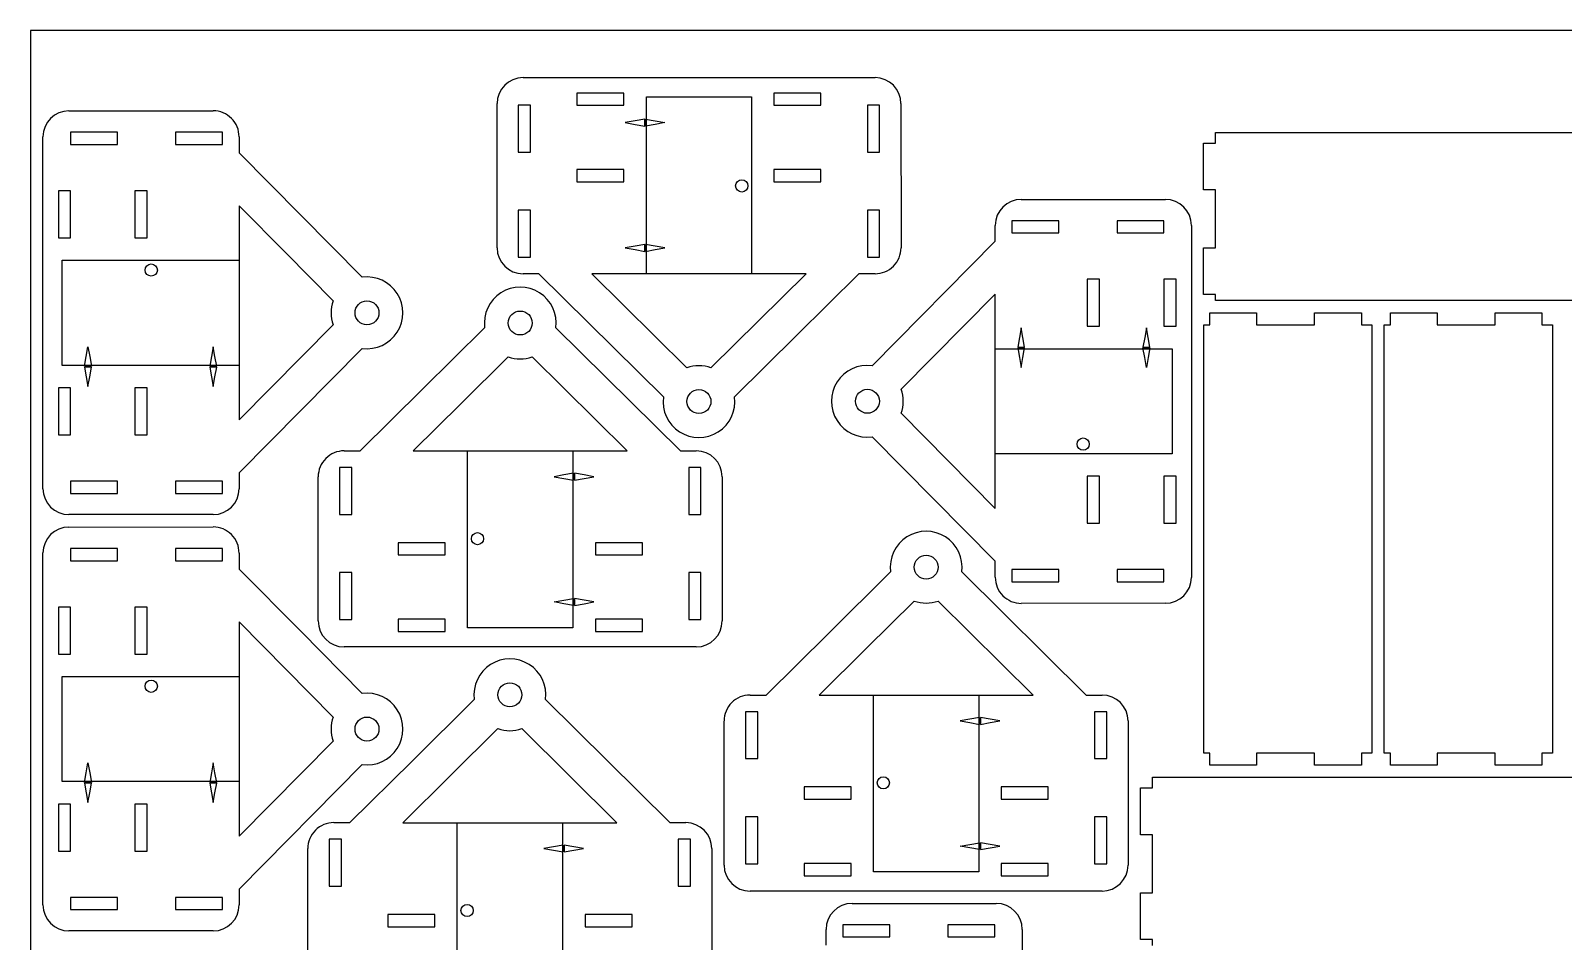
# Model space of a CAD drawing. Extents: x 0 to 1089, y 0 to 874.
# Drawn here: x 0 to 589, y 524 to 874 of the extents above; entities that cross this region are included whole.
import ezdxf

# ---------------------------------------------------------------- set-up
doc = ezdxf.new("R2010")
doc.units = 0
doc.header["$MEASUREMENT"] = 0
doc.layers.add('DEFAULT', color=1, linetype='Continuous')

msp = doc.modelspace()

# ---------------------------------------------------------------- linework, layer by layer
at = {"color": 5}
msp.add_lwpolyline([(0, 0), (1088.57, 0), (1088.57, 873.92), (0, 873.92)], close=True, dxfattribs=at)
at = {"layer": 'DEFAULT'}
for p, q in [((189.22, 855.85), (324.51, 855.85)), ((227.94, 849.94), (209.89, 849.94)), ((209.89, 849.94), (209.89, 845.24)), ((227.94, 845.24), (227.94, 849.94)), ((303.7, 849.94), (285.65, 849.94)), ((285.65, 849.94), (285.65, 845.24)), ((303.7, 845.24), (303.7, 849.94)), ((14.71, 843.1), (70.12, 843.13)), ((179.23, 790.46), (179.23, 845.87)), ((192.1, 845.32), (187.4, 845.32)), ((187.4, 845.32), (187.4, 827.27)), ((192.1, 827.27), (192.1, 845.32)), ((209.89, 845.24), (227.94, 845.24)), ((285.65, 845.24), (303.7, 845.24)), ((326.24, 845.32), (321.54, 845.32)), ((321.54, 845.32), (321.54, 827.27)), ((326.24, 827.27), (326.24, 845.32)), ((334.47, 845.87), (334.49, 790.46)), ((4.74, 697.85), (4.74, 833.14)), ((33.32, 834.88), (15.26, 834.88)), ((15.26, 834.88), (15.26, 830.18)), ((33.32, 830.18), (33.32, 834.88)), ((73.7, 834.88), (55.64, 834.88)), ((55.64, 834.88), (55.64, 830.18)), ((73.7, 830.18), (73.7, 834.88)), ((80.11, 833.12), (80.11, 826.96)), ((450.67, 812.73), (450.67, 830.7)), ((450.67, 830.7), (455.27, 830.7)), ((455.27, 830.7), (455.27, 834.8)), ((455.27, 834.8), (619.84, 834.8)), ((15.26, 830.18), (33.32, 830.18)), ((55.64, 830.18), (73.7, 830.18)), ((80.11, 826.96), (103.78, 803.05)), ((187.4, 827.27), (192.1, 827.27)), ((321.54, 827.27), (326.24, 827.27)), ((227.94, 820.51), (209.89, 820.51)), ((209.89, 820.51), (209.89, 815.81)), ((227.94, 815.81), (227.94, 820.51)), ((303.7, 820.51), (285.65, 820.51)), ((285.65, 820.51), (285.65, 815.81)), ((303.7, 815.81), (303.7, 820.51)), ((209.89, 815.81), (227.94, 815.81)), ((285.65, 815.81), (303.7, 815.81)), ((15.35, 812.33), (10.65, 812.33)), ((10.65, 812.33), (10.65, 794.28)), ((15.35, 794.28), (15.35, 812.33)), ((44.78, 812.33), (40.08, 812.33)), ((40.08, 812.33), (40.08, 794.28)), ((44.78, 794.28), (44.78, 812.33)), ((380.68, 809.04), (436.09, 809.04)), ((455.27, 812.73), (450.67, 812.73)), ((455.27, 790.43), (455.27, 812.73)), ((98.16, 788.34), (80.08, 806.61)), ((80.08, 806.61), (80.08, 724.32)), ((103.78, 803.05), (127.44, 779.14)), ((192.1, 804.94), (187.4, 804.94)), ((187.4, 804.94), (187.4, 786.89)), ((192.1, 786.89), (192.1, 804.94)), ((326.24, 804.94), (321.54, 804.94)), ((321.54, 804.94), (321.54, 786.89)), ((326.24, 786.89), (326.24, 804.94)), ((370.7, 792.96), (370.7, 799.05)), ((395.16, 800.87), (377.11, 800.87)), ((377.11, 800.87), (377.11, 796.17)), ((377.11, 796.17), (395.16, 796.17)), ((395.16, 796.17), (395.16, 800.87)), ((435.54, 800.87), (417.49, 800.87)), ((417.49, 800.87), (417.49, 796.17)), ((417.49, 796.17), (435.54, 796.17)), ((435.54, 796.17), (435.54, 800.87)), ((446.07, 799.05), (446.07, 663.76)), ((10.65, 794.28), (15.35, 794.28)), ((40.08, 794.28), (44.78, 794.28)), ((323.36, 745.13), (370.7, 792.96)), ((450.67, 772.46), (450.67, 790.43)), ((450.67, 790.43), (455.27, 790.43)), ((116.24, 770.07), (98.16, 788.34)), ((187.4, 786.89), (192.1, 786.89)), ((321.54, 786.89), (326.24, 786.89)), ((195.31, 780.48), (189.22, 780.48)), ((243.14, 733.14), (195.31, 780.48)), ((297.97, 780.5), (215.68, 780.5)), ((215.68, 780.5), (252.22, 744.34)), ((279.7, 762.42), (297.97, 780.5)), ((318.32, 780.48), (294.41, 756.81)), ((324.49, 780.48), (318.32, 780.48)), ((410.73, 778.38), (406.03, 778.38)), ((406.03, 778.38), (406.03, 760.33)), ((410.73, 760.33), (410.73, 778.38)), ((440.16, 778.38), (435.46, 778.38)), ((435.46, 778.38), (435.46, 760.33)), ((440.16, 760.33), (440.16, 778.38)), ((370.72, 772.59), (334.57, 736.05)), ((370.72, 690.3), (370.72, 772.59)), ((455.27, 772.46), (450.67, 772.46)), ((455.27, 770.13), (455.27, 772.46)), ((619.84, 770.13), (455.27, 770.13)), ((80.08, 724.32), (116.24, 760.85)), ((261.43, 744.34), (279.7, 762.42)), ((406.03, 760.33), (410.73, 760.33)), ((435.46, 760.33), (440.16, 760.33)), ((450.81, 596.23), (450.81, 760.8)), ((450.81, 760.8), (453.13, 760.8)), ((453.13, 760.8), (453.13, 765.4)), ((453.13, 765.4), (471.11, 765.4)), ((471.11, 765.4), (471.11, 760.8)), ((471.11, 760.8), (493.4, 760.8)), ((493.4, 760.8), (493.4, 765.4)), ((493.4, 765.4), (511.38, 765.4)), ((511.38, 765.4), (511.38, 760.8)), ((511.38, 760.8), (515.47, 760.8)), ((515.47, 760.8), (515.47, 596.23)), ((520.21, 596.23), (520.21, 760.8)), ((520.21, 760.8), (522.53, 760.8)), ((522.53, 760.8), (522.53, 765.4)), ((522.53, 765.4), (540.5, 765.4)), ((540.5, 765.4), (540.5, 760.8)), ((540.5, 760.8), (562.8, 760.8)), ((562.8, 760.8), (562.8, 765.4)), ((562.8, 765.4), (580.77, 765.4)), ((580.77, 765.4), (580.77, 760.8)), ((580.77, 760.8), (584.87, 760.8)), ((584.87, 760.8), (584.87, 596.23)), ((150.56, 736.06), (174.47, 759.73)), ((201.83, 759.73), (249.67, 712.4)), ((294.41, 756.81), (270.5, 733.14)), ((127.44, 751.78), (80.11, 703.94)), ((183.54, 748.53), (165.27, 730.45)), ((229.3, 712.37), (192.76, 748.53)), ((15.35, 736.57), (10.65, 736.57)), ((10.65, 736.57), (10.65, 718.52)), ((15.35, 718.52), (15.35, 736.57)), ((44.78, 736.57), (40.08, 736.57)), ((40.08, 736.57), (40.08, 718.52)), ((44.78, 718.52), (44.78, 736.57)), ((126.65, 712.4), (150.56, 736.06)), ((165.27, 730.45), (147, 712.37)), ((334.56, 726.84), (352.64, 708.57)), ((10.65, 718.52), (15.35, 718.52)), ((40.08, 718.52), (44.78, 718.52)), ((347.03, 693.86), (323.37, 717.77)), ((120.49, 712.4), (126.65, 712.4)), ((147, 712.37), (229.3, 712.37)), ((249.67, 712.4), (255.76, 712.4)), ((352.64, 708.57), (370.72, 690.3)), ((80.11, 703.94), (80.11, 697.85)), ((110.51, 647), (110.48, 702.41)), ((118.73, 705.99), (118.73, 687.93)), ((123.43, 705.99), (118.73, 705.99)), ((123.43, 687.93), (123.43, 705.99)), ((252.88, 705.99), (252.88, 687.93)), ((257.57, 705.99), (252.88, 705.99)), ((257.57, 687.93), (257.57, 705.99)), ((265.74, 702.42), (265.74, 647.01)), ((410.73, 702.62), (406.03, 702.62)), ((406.03, 702.62), (406.03, 684.57)), ((410.73, 684.57), (410.73, 702.62)), ((440.16, 702.62), (435.46, 702.62)), ((435.46, 702.62), (435.46, 684.57)), ((440.16, 684.57), (440.16, 702.62)), ((33.32, 700.73), (15.26, 700.73)), ((15.26, 700.73), (15.26, 696.04)), ((15.26, 696.04), (33.32, 696.04)), ((33.32, 696.04), (33.32, 700.73)), ((73.7, 700.73), (55.64, 700.73)), ((55.64, 700.73), (55.64, 696.04)), ((55.64, 696.04), (73.7, 696.04)), ((73.7, 696.04), (73.7, 700.73)), ((370.7, 669.95), (347.03, 693.86)), ((70.13, 687.87), (14.72, 687.87)), ((118.73, 687.93), (123.43, 687.93)), ((252.88, 687.93), (257.57, 687.93)), ((406.03, 684.57), (410.73, 684.57)), ((435.46, 684.57), (440.16, 684.57)), ((14.71, 683.11), (70.12, 683.13)), ((4.74, 537.86), (4.74, 673.15)), ((33.32, 674.88), (15.26, 674.88)), ((15.26, 674.88), (15.26, 670.18)), ((33.32, 670.18), (33.32, 674.88)), ((73.7, 674.88), (55.64, 674.88)), ((55.64, 674.88), (55.64, 670.18)), ((73.7, 670.18), (73.7, 674.88)), ((80.11, 673.13), (80.11, 666.96)), ((141.28, 677.07), (141.28, 672.37)), ((159.33, 677.07), (141.28, 677.07)), ((141.28, 672.37), (159.33, 672.37)), ((159.33, 672.37), (159.33, 677.07)), ((217.04, 677.07), (217.04, 672.37)), ((235.09, 677.07), (217.04, 677.07)), ((217.04, 672.37), (235.09, 672.37)), ((235.09, 672.37), (235.09, 677.07)), ((15.26, 670.18), (33.32, 670.18)), ((55.64, 670.18), (73.7, 670.18)), ((80.11, 666.96), (103.78, 643.05)), ((118.73, 665.61), (118.73, 647.55)), ((123.43, 665.61), (118.73, 665.61)), ((123.43, 647.55), (123.43, 665.61)), ((252.88, 665.61), (252.88, 647.55)), ((257.57, 665.61), (252.88, 665.61)), ((257.57, 647.55), (257.57, 665.61)), ((306.55, 642.21), (330.46, 665.87)), ((357.82, 665.88), (405.65, 618.54)), ((370.7, 663.78), (370.7, 669.95)), ((395.16, 666.73), (377.11, 666.73)), ((377.11, 666.73), (377.11, 662.03)), ((395.16, 662.03), (395.16, 666.73)), ((435.54, 666.73), (417.49, 666.73)), ((417.49, 666.73), (417.49, 662.03)), ((435.54, 662.03), (435.54, 666.73)), ((377.11, 662.03), (395.16, 662.03)), ((417.49, 662.03), (435.54, 662.03)), ((339.53, 654.68), (321.26, 636.6)), ((385.28, 618.52), (348.74, 654.67)), ((436.09, 653.8), (380.69, 653.78)), ((15.35, 652.34), (10.65, 652.34)), ((10.65, 652.34), (10.65, 634.29)), ((15.35, 634.29), (15.35, 652.34)), ((44.78, 652.34), (40.08, 652.34)), ((40.08, 652.34), (40.08, 634.29)), ((44.78, 634.29), (44.78, 652.34)), ((98.16, 628.34), (80.08, 646.61)), ((80.08, 646.61), (80.08, 564.32)), ((103.78, 643.05), (127.44, 619.14)), ((118.73, 647.55), (123.43, 647.55)), ((141.28, 647.64), (141.28, 642.94)), ((159.33, 647.64), (141.28, 647.64)), ((141.28, 642.94), (159.33, 642.94)), ((159.33, 642.94), (159.33, 647.64)), ((217.04, 647.64), (217.04, 642.94)), ((235.09, 647.64), (217.04, 647.64)), ((217.04, 642.94), (235.09, 642.94)), ((235.09, 642.94), (235.09, 647.64)), ((252.88, 647.55), (257.57, 647.55)), ((282.64, 618.54), (306.55, 642.21)), ((255.76, 637.03), (120.47, 637.03)), ((321.26, 636.6), (302.99, 618.52)), ((10.65, 634.29), (15.35, 634.29)), ((40.08, 634.29), (44.78, 634.29)), ((116.24, 610.07), (98.16, 628.34)), ((276.48, 618.54), (282.64, 618.54)), ((302.99, 618.52), (385.28, 618.52)), ((405.65, 618.54), (411.75, 618.54)), ((146.58, 593.15), (170.49, 616.82)), ((197.85, 616.82), (245.68, 569.49)), ((266.49, 553.15), (266.47, 608.55)), ((274.72, 612.13), (274.72, 594.08)), ((279.42, 612.13), (274.72, 612.13)), ((279.42, 594.08), (279.42, 612.13)), ((408.86, 612.13), (408.86, 594.08)), ((413.56, 612.13), (408.86, 612.13)), ((413.56, 594.08), (413.56, 612.13)), ((421.73, 608.56), (421.73, 553.15)), ((80.08, 564.32), (116.24, 600.86)), ((179.56, 605.62), (161.29, 587.54)), ((225.31, 569.46), (188.77, 605.62)), ((453.13, 596.23), (450.81, 596.23)), ((453.13, 591.63), (453.13, 596.23)), ((493.4, 596.23), (471.11, 596.23)), ((471.11, 596.23), (471.11, 591.63)), ((493.4, 591.63), (493.4, 596.23)), ((515.47, 596.23), (511.38, 596.23)), ((511.38, 596.23), (511.38, 591.63)), ((522.53, 596.23), (520.21, 596.23)), ((522.53, 591.63), (522.53, 596.23)), ((562.8, 596.23), (540.5, 596.23)), ((540.5, 596.23), (540.5, 591.63)), ((562.8, 591.63), (562.8, 596.23)), ((584.87, 596.23), (580.77, 596.23)), ((580.77, 596.23), (580.77, 591.63)), ((127.44, 591.78), (80.11, 543.95)), ((122.67, 569.49), (146.58, 593.15)), ((274.72, 594.08), (279.42, 594.08)), ((408.86, 594.08), (413.56, 594.08)), ((471.11, 591.63), (453.13, 591.63)), ((511.38, 591.63), (493.4, 591.63)), ((540.5, 591.63), (522.53, 591.63)), ((580.77, 591.63), (562.8, 591.63)), ((161.29, 587.54), (143.02, 569.46)), ((297.26, 583.21), (297.26, 578.51)), ((315.31, 583.21), (297.26, 583.21)), ((315.31, 578.51), (315.31, 583.21)), ((373.02, 583.21), (373.02, 578.51)), ((391.08, 583.21), (373.02, 583.21)), ((391.08, 578.51), (391.08, 583.21)), ((431.06, 582.8), (431.06, 586.9)), ((431.06, 586.9), (595.63, 586.9)), ((297.26, 578.51), (315.31, 578.51)), ((373.02, 578.51), (391.08, 578.51)), ((426.46, 564.83), (426.46, 582.8)), ((426.46, 582.8), (431.06, 582.8)), ((15.35, 576.58), (10.65, 576.58)), ((10.65, 576.58), (10.65, 558.53)), ((15.35, 558.53), (15.35, 576.58)), ((44.78, 576.58), (40.08, 576.58)), ((40.08, 576.58), (40.08, 558.53)), ((44.78, 558.53), (44.78, 576.58)), ((274.72, 571.75), (274.72, 553.7)), ((279.42, 571.75), (274.72, 571.75)), ((279.42, 553.7), (279.42, 571.75)), ((408.86, 571.75), (408.86, 553.7)), ((413.56, 571.75), (408.86, 571.75)), ((413.56, 553.7), (413.56, 571.75)), ((116.5, 569.49), (122.67, 569.49)), ((143.02, 569.46), (225.31, 569.46)), ((245.68, 569.49), (251.77, 569.49)), ((114.75, 563.07), (114.75, 545.02)), ((119.45, 563.07), (114.75, 563.07)), ((119.45, 545.02), (119.45, 563.07)), ((248.89, 563.07), (248.89, 545.02)), ((253.59, 563.07), (248.89, 563.07)), ((253.59, 545.02), (253.59, 563.07)), ((431.06, 564.83), (426.46, 564.83)), ((431.06, 542.53), (431.06, 564.83)), ((10.65, 558.53), (15.35, 558.53)), ((40.08, 558.53), (44.78, 558.53)), ((106.52, 504.09), (106.5, 559.5)), ((261.76, 559.5), (261.76, 504.1)), ((274.72, 553.7), (279.42, 553.7)), ((297.26, 553.78), (297.26, 549.08)), ((315.31, 553.78), (297.26, 553.78)), ((315.31, 549.08), (315.31, 553.78)), ((373.02, 553.78), (373.02, 549.08)), ((391.08, 553.78), (373.02, 553.78)), ((391.08, 549.08), (391.08, 553.78)), ((408.86, 553.7), (413.56, 553.7)), ((297.26, 549.08), (315.31, 549.08)), ((373.02, 549.08), (391.08, 549.08)), ((80.11, 543.95), (80.11, 537.86)), ((114.75, 545.02), (119.45, 545.02)), ((248.89, 545.02), (253.59, 545.02)), ((411.75, 543.17), (276.45, 543.17)), ((426.46, 524.56), (426.46, 542.53)), ((426.46, 542.53), (431.06, 542.53)), ((33.32, 540.74), (15.26, 540.74)), ((15.26, 540.74), (15.26, 536.04)), ((15.26, 536.04), (33.32, 536.04)), ((33.32, 536.04), (33.32, 540.74)), ((73.7, 540.74), (55.64, 540.74)), ((55.64, 540.74), (55.64, 536.04)), ((55.64, 536.04), (73.7, 536.04)), ((73.7, 536.04), (73.7, 540.74)), ((315.68, 538.43), (371.08, 538.43)), ((137.29, 534.16), (137.29, 529.46)), ((155.34, 534.16), (137.29, 534.16)), ((155.34, 529.46), (155.34, 534.16)), ((213.05, 534.16), (213.05, 529.46)), ((231.1, 534.16), (213.05, 534.16)), ((231.1, 529.46), (231.1, 534.16)), ((330.16, 530.26), (312.11, 530.26)), ((312.11, 530.26), (312.11, 525.57)), ((330.16, 525.57), (330.16, 530.26)), ((370.54, 530.26), (352.49, 530.26)), ((352.49, 530.26), (352.49, 525.57)), ((370.54, 525.57), (370.54, 530.26)), ((70.13, 527.87), (14.72, 527.87)), ((137.29, 529.46), (155.34, 529.46)), ((213.05, 529.46), (231.1, 529.46)), ((305.69, 522.36), (305.69, 528.45)), ((312.11, 525.57), (330.16, 525.57)), ((352.49, 525.57), (370.54, 525.57)), ((381.07, 528.45), (381.07, 393.16)), ((431.06, 524.56), (426.46, 524.56)), ((431.06, 522.23), (431.06, 524.56))]:
    msp.add_line(p, q, dxfattribs=at)
at = {"layer": 'DEFAULT', "color": 5}
for p, q in [((236.61, 780.5), (236.61, 848.51)), ((236.61, 848.51), (277.04, 848.51)), ((277.04, 848.51), (277.04, 780.5)), ((232.26, 839.23), (228.53, 838.57)), ((228.53, 838.57), (232.26, 837.9)), ((235.98, 839.9), (232.26, 839.23)), ((232.26, 837.9), (235.98, 837.24)), ((235.98, 839.45), (235.98, 839.9)), ((236.31, 839.34), (235.98, 839.45)), ((235.98, 839.34), (236.31, 839.45)), ((235.98, 837.24), (235.98, 839.34)), ((235.98, 837.24), (235.98, 837.24)), ((236.31, 839.45), (236.31, 839.9)), ((236.31, 839.9), (240.04, 839.23)), ((236.31, 837.24), (236.31, 839.34)), ((240.04, 837.9), (236.31, 837.24)), ((236.31, 837.24), (236.31, 837.24)), ((240.04, 839.23), (243.77, 838.57)), ((243.77, 838.57), (240.04, 837.9)), ((232.26, 791.08), (228.53, 790.42)), ((228.53, 790.42), (232.26, 789.75)), ((235.98, 791.75), (232.26, 791.08)), ((232.26, 789.75), (235.98, 789.08)), ((235.98, 791.08), (235.98, 791.75)), ((236.31, 791.19), (235.98, 791.08)), ((235.98, 790.97), (236.31, 791.08)), ((235.98, 789.09), (235.98, 790.97)), ((240.04, 791.08), (236.31, 791.75)), ((236.31, 791.75), (236.31, 791.19)), ((236.31, 791.08), (236.31, 789.09)), ((236.31, 789.08), (240.04, 789.75)), ((243.77, 790.42), (240.04, 791.08)), ((240.04, 789.75), (243.77, 790.42)), ((12.08, 745.24), (12.08, 785.67)), ((12.08, 785.67), (80.08, 785.67)), ((235.98, 789.08), (235.98, 789.09)), ((236.31, 789.09), (236.31, 789.08)), ((379.97, 756.01), (379.31, 752.29)), ((380.64, 759.74), (379.97, 756.01)), ((381.3, 756.01), (380.64, 759.74)), ((381.97, 752.29), (381.3, 756.01)), ((428.12, 756.01), (427.46, 752.29)), ((428.79, 759.74), (428.12, 756.01)), ((429.46, 756.01), (428.79, 759.74)), ((430.12, 752.29), (429.46, 756.01)), ((20.69, 744.95), (21.35, 748.68)), ((21.35, 748.68), (22.02, 752.41)), ((22.02, 752.41), (22.68, 748.68)), ((22.68, 748.68), (23.35, 744.95)), ((69.5, 748.68), (68.84, 744.95)), ((70.17, 752.41), (69.5, 748.68)), ((70.84, 748.68), (70.17, 752.41)), ((71.5, 744.95), (70.84, 748.68)), ((370.72, 751.66), (438.73, 751.66)), ((379.31, 752.29), (379.31, 752.29)), ((379.31, 752.29), (381.19, 752.29)), ((381.3, 751.96), (379.31, 751.96)), ((379.31, 751.96), (379.31, 751.96)), ((379.31, 751.96), (379.97, 748.23)), ((379.97, 748.23), (380.64, 744.5)), ((380.64, 744.5), (381.3, 748.23)), ((381.19, 752.29), (381.3, 751.96)), ((381.41, 751.96), (381.3, 752.29)), ((381.3, 752.29), (381.97, 752.29)), ((381.3, 748.23), (381.97, 751.96)), ((381.97, 751.96), (381.41, 751.96)), ((427.46, 752.29), (427.46, 752.29)), ((427.46, 752.29), (429.56, 752.29)), ((428.12, 748.23), (427.46, 751.96)), ((427.46, 751.96), (427.46, 751.96)), ((427.46, 751.96), (429.56, 751.96)), ((428.79, 744.5), (428.12, 748.23)), ((429.46, 748.23), (428.79, 744.5)), ((430.12, 751.96), (429.46, 748.23)), ((429.56, 751.96), (429.67, 752.29)), ((429.56, 752.29), (429.67, 751.96)), ((429.67, 752.29), (430.12, 752.29)), ((429.67, 751.96), (430.12, 751.96)), ((438.73, 751.66), (438.73, 711.23)), ((80.08, 745.24), (12.08, 745.24)), ((21.14, 744.95), (20.69, 744.95)), ((21.14, 744.62), (20.69, 744.62)), ((20.69, 744.62), (21.35, 740.89)), ((21.24, 744.95), (21.14, 744.62)), ((21.24, 744.62), (21.14, 744.95)), ((23.35, 744.95), (21.24, 744.95)), ((23.35, 744.62), (21.24, 744.62)), ((22.68, 740.89), (23.35, 744.62)), ((23.35, 744.95), (23.35, 744.95)), ((23.35, 744.62), (23.35, 744.62)), ((68.84, 744.95), (69.4, 744.95)), ((69.5, 744.62), (68.84, 744.62)), ((68.84, 744.62), (69.5, 740.89)), ((69.4, 744.95), (69.5, 744.62)), ((69.5, 744.95), (71.5, 744.95)), ((69.61, 744.62), (69.5, 744.95)), ((71.5, 744.62), (69.61, 744.62)), ((70.84, 740.89), (71.5, 744.62)), ((71.5, 744.95), (71.5, 744.95)), ((71.5, 744.62), (71.5, 744.62)), ((21.35, 740.89), (22.02, 737.16)), ((22.02, 737.16), (22.68, 740.89)), ((69.5, 740.89), (70.17, 737.16)), ((70.17, 737.16), (70.84, 740.89)), ((167.94, 644.37), (167.94, 712.37)), ((208.37, 712.37), (208.37, 644.37)), ((438.73, 711.23), (370.72, 711.23)), ((204.93, 703.13), (201.2, 702.46)), ((201.2, 702.46), (204.93, 701.79)), ((208.66, 703.79), (204.93, 703.13)), ((204.93, 701.79), (208.66, 701.13)), ((208.66, 701.79), (208.66, 703.79)), ((208.66, 703.79), (208.66, 703.79)), ((208.99, 701.9), (208.66, 701.79)), ((208.66, 701.69), (208.99, 701.79)), ((208.66, 701.13), (208.66, 701.69)), ((212.72, 703.13), (208.99, 703.79)), ((208.99, 703.79), (208.99, 703.79)), ((208.99, 703.79), (208.99, 701.9)), ((208.99, 701.79), (208.99, 701.13)), ((208.99, 701.13), (212.72, 701.79)), ((216.45, 702.46), (212.72, 703.13)), ((212.72, 701.79), (216.45, 702.46)), ((201.2, 654.31), (204.93, 654.97)), ((204.93, 653.64), (201.2, 654.31)), ((204.93, 654.97), (208.66, 655.64)), ((208.66, 655.64), (208.66, 655.64)), ((208.66, 655.64), (208.66, 653.53)), ((212.72, 654.97), (208.99, 655.64)), ((208.99, 655.64), (208.99, 655.64)), ((208.99, 655.64), (208.99, 653.53)), ((216.45, 654.31), (212.72, 654.97)), ((212.72, 653.64), (216.45, 654.31)), ((208.66, 652.98), (204.93, 653.64)), ((208.66, 653.53), (208.99, 653.43)), ((208.99, 653.53), (208.66, 653.43)), ((208.66, 653.43), (208.66, 652.98)), ((208.99, 652.98), (212.72, 653.64)), ((208.99, 653.43), (208.99, 652.98)), ((208.37, 644.37), (167.94, 644.37)), ((12.08, 585.25), (12.08, 625.68)), ((12.08, 625.68), (80.08, 625.68)), ((323.92, 550.51), (323.92, 618.52)), ((364.36, 618.52), (364.36, 550.51)), ((360.92, 609.27), (357.19, 608.6)), ((357.19, 608.6), (360.92, 607.94)), ((364.65, 609.93), (360.92, 609.27)), ((360.92, 607.94), (364.65, 607.27)), ((364.65, 607.94), (364.65, 609.93)), ((364.65, 609.93), (364.65, 609.93)), ((364.98, 608.05), (364.65, 607.94)), ((364.65, 607.83), (364.98, 607.94)), ((364.65, 607.27), (364.65, 607.83)), ((368.71, 609.27), (364.98, 609.93)), ((364.98, 609.93), (364.98, 609.93)), ((364.98, 609.93), (364.98, 608.05)), ((364.98, 607.94), (364.98, 607.27)), ((364.98, 607.27), (368.71, 607.94)), ((372.44, 608.6), (368.71, 609.27)), ((368.71, 607.94), (372.44, 608.6)), ((21.35, 588.68), (22.02, 592.41)), ((22.02, 592.41), (22.68, 588.68)), ((70.17, 592.41), (69.5, 588.68)), ((70.84, 588.68), (70.17, 592.41)), ((80.08, 585.25), (12.08, 585.25)), ((20.69, 584.95), (21.35, 588.68)), ((21.14, 584.95), (20.69, 584.95)), ((21.14, 584.63), (20.69, 584.63)), ((20.69, 584.63), (21.35, 580.9)), ((21.24, 584.95), (21.14, 584.63)), ((21.24, 584.63), (21.14, 584.95)), ((23.35, 584.95), (21.24, 584.95)), ((23.35, 584.63), (21.24, 584.63)), ((22.68, 588.68), (23.35, 584.95)), ((22.68, 580.9), (23.35, 584.63)), ((23.35, 584.95), (23.35, 584.95)), ((23.35, 584.63), (23.35, 584.63)), ((69.5, 588.68), (68.84, 584.95)), ((68.84, 584.95), (69.4, 584.95)), ((69.5, 584.63), (68.84, 584.63)), ((68.84, 584.63), (69.5, 580.9)), ((69.4, 584.95), (69.5, 584.63)), ((69.5, 584.95), (71.5, 584.95)), ((69.61, 584.63), (69.5, 584.95)), ((71.5, 584.63), (69.61, 584.63)), ((71.5, 584.95), (70.84, 588.68)), ((70.84, 580.9), (71.5, 584.63)), ((71.5, 584.95), (71.5, 584.95)), ((71.5, 584.63), (71.5, 584.63)), ((21.35, 580.9), (22.02, 577.17)), ((22.02, 577.17), (22.68, 580.9)), ((69.5, 580.9), (70.17, 577.17)), ((70.17, 577.17), (70.84, 580.9)), ((163.95, 501.46), (163.95, 569.46)), ((204.38, 569.46), (204.38, 501.46)), ((200.95, 560.21), (197.22, 559.55)), ((204.68, 560.88), (200.95, 560.21)), ((204.68, 558.88), (204.68, 560.88)), ((204.68, 560.88), (204.68, 560.88)), ((208.73, 560.21), (205, 560.88)), ((205, 560.88), (205, 560.88)), ((205, 560.88), (205, 558.99)), ((212.46, 559.55), (208.73, 560.21)), ((357.19, 560.45), (360.92, 561.12)), ((360.92, 559.78), (357.19, 560.45)), ((360.92, 561.12), (364.65, 561.78)), ((364.65, 559.12), (360.92, 559.78)), ((364.65, 561.78), (364.65, 561.78)), ((364.65, 561.78), (364.65, 559.68)), ((364.65, 559.68), (364.98, 559.57)), ((364.98, 559.68), (364.65, 559.57)), ((364.65, 559.57), (364.65, 559.12)), ((368.71, 561.12), (364.98, 561.78)), ((364.98, 561.78), (364.98, 561.78)), ((364.98, 561.78), (364.98, 559.68)), ((364.98, 559.12), (368.71, 559.78)), ((364.98, 559.57), (364.98, 559.12)), ((372.44, 560.45), (368.71, 561.12)), ((368.71, 559.78), (372.44, 560.45)), ((197.22, 559.55), (200.95, 558.88)), ((200.95, 558.88), (204.68, 558.22)), ((205, 558.99), (204.68, 558.88)), ((204.68, 558.77), (205, 558.88)), ((204.68, 558.22), (204.68, 558.77)), ((205, 558.88), (205, 558.22)), ((205, 558.22), (208.73, 558.88)), ((208.73, 558.88), (212.46, 559.55)), ((364.36, 550.51), (323.92, 550.51))]:
    msp.add_line(p, q, dxfattribs=at)
for centre in [(273.27, 814.23), (46.35, 781.9), (404.46, 715), (171.71, 678.64), (46.35, 621.91), (327.69, 584.78), (167.72, 535.73)]:
    msp.add_circle(centre, 2.34, dxfattribs=at)
at = {"layer": 'DEFAULT'}
for centre in [(129.25, 765.46), (188.15, 761.54), (256.82, 731.34), (321.56, 731.45), (344.14, 667.68), (184.17, 618.63), (129.25, 605.46)]:
    msp.add_circle(centre, 4.6, dxfattribs=at)
for centre, radius, start, end in [((189.22, 845.87), 9.98, 90, 180), ((324.49, 845.87), 9.98, 0.02471, 89.86532), ((14.72, 833.12), 9.98, 90.02508, 179.86519), ((70.13, 833.14), 9.98, 359.86734, 90.02464), ((380.68, 799.05), 9.98, 90, 180), ((436.09, 799.05), 9.98, 0, 90), ((189.22, 790.46), 9.98, 180, 270), ((324.51, 790.46), 9.98, 269.86707, 0.02471), ((129.25, 765.46), 13.8, 262.48513, 97.52326), ((188.15, 761.54), 13.8, 352.48526, 187.5232), ((129.25, 765.46), 13.8, 160.47562, 199.48672), ((188.15, 761.54), 13.8, 250.47572, 289.4868), ((256.82, 731.34), 13.8, 70.47577, 109.48671), ((321.56, 731.45), 13.8, 82.48474, 277.52354), ((256.82, 731.34), 13.8, 172.48487, 7.52358), ((321.56, 731.45), 13.8, 340.47543, 19.48654), ((120.47, 702.42), 9.98, 89.86714, 180.02471), ((255.76, 702.42), 9.98, 0, 90), ((14.72, 697.85), 9.98, 180, 270), ((70.13, 697.85), 9.98, 270, 0), ((14.72, 673.13), 9.98, 90.02508, 179.86492), ((70.13, 673.15), 9.98, 359.86761, 90.02464), ((344.14, 667.68), 13.8, 352.48487, 187.52358), ((380.68, 663.76), 9.98, 179.8676, 270.02471), ((436.09, 663.79), 9.98, 270.02444, 359.86492), ((344.14, 667.68), 13.8, 250.47577, 289.48671), ((120.49, 647.01), 9.98, 180.02498, 269.86539), ((255.76, 647.01), 9.98, 270, 0), ((184.17, 618.63), 13.8, 352.48487, 187.52354), ((129.25, 605.46), 13.8, 262.48513, 97.52326), ((276.45, 608.56), 9.98, 89.8672, 180.02498), ((411.75, 608.56), 9.98, 0, 90), ((129.25, 605.46), 13.8, 160.47562, 199.48672), ((184.17, 618.63), 13.8, 250.47572, 289.48667), ((116.48, 559.5), 9.98, 89.86707, 180.02497), ((251.77, 559.5), 9.98, 0, 90), ((276.48, 553.15), 9.98, 180.02497, 269.86492), ((411.75, 553.15), 9.98, 270, 0), ((14.72, 537.86), 9.98, 180, 270), ((70.13, 537.86), 9.98, 270, 0), ((315.68, 528.45), 9.98, 90, 180), ((371.08, 528.45), 9.98, 0, 90)]:
    msp.add_arc(centre, radius, start, end, dxfattribs=at)

doc.saveas('drawing.dxf')
